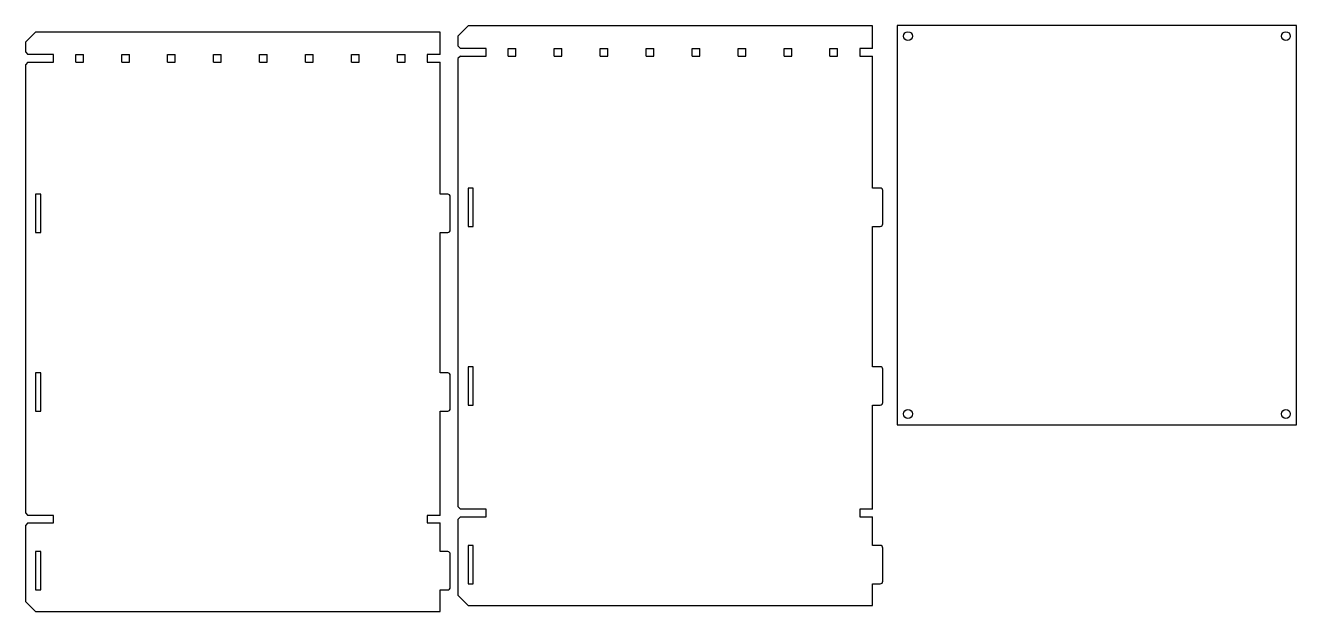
# Model space of a CAD drawing. Header units: inches. Extents: x -144 to 693, y -254 to -25.
# Drawn here: x 194.9 to 692.7, y -254.4 to -24.8 of the extents above; entities that cross this region are included whole.
import ezdxf

# ---------------------------------------------------------------- set-up
doc = ezdxf.new("R2010")
doc.units = ezdxf.units.IN
doc.header["$MEASUREMENT"] = 0
doc.layers.add('Layer 1', color=7, linetype='Continuous')

# ---------------------------------------------------------------- blocks, each defined once
blk = doc.blocks.new('block 176')
at = {"layer": 'Layer 1', "color": 7, "lineweight": 25, "true_color": 0xffffff}
blk.add_lwpolyline([(340.56, -36.2), (343.56, -36.2)], dxfattribs=at)
blk = doc.blocks.new('block 177')
at = {"layer": 'Layer 1', "color": 7, "lineweight": 25, "true_color": 0xffffff}
blk.add_lwpolyline([(340.56, -39.2), (340.56, -36.2)], dxfattribs=at)
blk = doc.blocks.new('block 178')
at = {"layer": 'Layer 1', "color": 7, "lineweight": 25, "true_color": 0xffffff}
blk.add_lwpolyline([(340.56, -39.2), (343.56, -39.2)], dxfattribs=at)
blk = doc.blocks.new('block 179')
at = {"layer": 'Layer 1', "color": 7, "lineweight": 25, "true_color": 0xffffff}
blk.add_lwpolyline([(343.56, -39.2), (343.56, -36.2)], dxfattribs=at)
blk = doc.blocks.new('block 180')
at = {"layer": 'Layer 1', "color": 7, "lineweight": 25, "true_color": 0xffffff}
blk.add_lwpolyline([(304.56, -36.2), (307.56, -36.2)], dxfattribs=at)
blk = doc.blocks.new('block 181')
at = {"layer": 'Layer 1', "color": 7, "lineweight": 25, "true_color": 0xffffff}
blk.add_lwpolyline([(304.56, -39.2), (304.56, -36.2)], dxfattribs=at)
blk = doc.blocks.new('block 182')
at = {"layer": 'Layer 1', "color": 7, "lineweight": 25, "true_color": 0xffffff}
blk.add_lwpolyline([(304.56, -39.2), (307.56, -39.2)], dxfattribs=at)
blk = doc.blocks.new('block 183')
at = {"layer": 'Layer 1', "color": 7, "lineweight": 25, "true_color": 0xffffff}
blk.add_lwpolyline([(307.56, -39.2), (307.56, -36.2)], dxfattribs=at)
blk = doc.blocks.new('block 184')
at = {"layer": 'Layer 1', "color": 7, "lineweight": 25, "true_color": 0xffffff}
blk.add_lwpolyline([(268.56, -36.2), (271.56, -36.2)], dxfattribs=at)
blk = doc.blocks.new('block 185')
at = {"layer": 'Layer 1', "color": 7, "lineweight": 25, "true_color": 0xffffff}
blk.add_lwpolyline([(268.56, -39.2), (268.56, -36.2)], dxfattribs=at)
blk = doc.blocks.new('block 186')
at = {"layer": 'Layer 1', "color": 7, "lineweight": 25, "true_color": 0xffffff}
blk.add_lwpolyline([(268.56, -39.2), (271.56, -39.2)], dxfattribs=at)
blk = doc.blocks.new('block 187')
at = {"layer": 'Layer 1', "color": 7, "lineweight": 25, "true_color": 0xffffff}
blk.add_lwpolyline([(271.56, -39.2), (271.56, -36.2)], dxfattribs=at)
blk = doc.blocks.new('block 188')
at = {"layer": 'Layer 1', "color": 7, "lineweight": 25, "true_color": 0xffffff}
blk.add_lwpolyline([(232.56, -36.2), (235.56, -36.2)], dxfattribs=at)
blk = doc.blocks.new('block 189')
at = {"layer": 'Layer 1', "color": 7, "lineweight": 25, "true_color": 0xffffff}
blk.add_lwpolyline([(232.56, -39.2), (232.56, -36.2)], dxfattribs=at)
blk = doc.blocks.new('block 190')
at = {"layer": 'Layer 1', "color": 7, "lineweight": 25, "true_color": 0xffffff}
blk.add_lwpolyline([(232.56, -39.2), (235.56, -39.2)], dxfattribs=at)
blk = doc.blocks.new('block 191')
at = {"layer": 'Layer 1', "color": 7, "lineweight": 25, "true_color": 0xffffff}
blk.add_lwpolyline([(235.56, -39.2), (235.56, -36.2)], dxfattribs=at)
blk = doc.blocks.new('block 192')
at = {"layer": 'Layer 1', "color": 7, "lineweight": 25, "true_color": 0xffffff}
blk.add_lwpolyline([(198.86, -90.9), (198.86, -105.9)], dxfattribs=at)
blk = doc.blocks.new('block 193')
at = {"layer": 'Layer 1', "color": 7, "lineweight": 25, "true_color": 0xffffff}
blk.add_lwpolyline([(198.86, -105.9), (200.86, -105.9)], dxfattribs=at)
blk = doc.blocks.new('block 194')
at = {"layer": 'Layer 1', "color": 7, "lineweight": 25, "true_color": 0xffffff}
blk.add_lwpolyline([(200.86, -105.9), (200.86, -90.9)], dxfattribs=at)
blk = doc.blocks.new('block 195')
at = {"layer": 'Layer 1', "color": 7, "lineweight": 25, "true_color": 0xffffff}
blk.add_lwpolyline([(200.86, -90.9), (198.86, -90.9)], dxfattribs=at)
blk = doc.blocks.new('block 196')
at = {"layer": 'Layer 1', "color": 7, "lineweight": 25, "true_color": 0xffffff}
blk.add_lwpolyline([(198.86, -230.9), (198.86, -245.9)], dxfattribs=at)
blk = doc.blocks.new('block 197')
at = {"layer": 'Layer 1', "color": 7, "lineweight": 25, "true_color": 0xffffff}
blk.add_lwpolyline([(198.86, -245.9), (200.86, -245.9)], dxfattribs=at)
blk = doc.blocks.new('block 198')
at = {"layer": 'Layer 1', "color": 7, "lineweight": 25, "true_color": 0xffffff}
blk.add_lwpolyline([(200.86, -245.9), (200.86, -230.9)], dxfattribs=at)
blk = doc.blocks.new('block 199')
at = {"layer": 'Layer 1', "color": 7, "lineweight": 25, "true_color": 0xffffff}
blk.add_lwpolyline([(200.86, -230.9), (198.86, -230.9)], dxfattribs=at)
blk = doc.blocks.new('block 200')
at = {"layer": 'Layer 1', "color": 7, "lineweight": 25, "true_color": 0xffffff}
blk.add_lwpolyline([(198.86, -160.9), (198.86, -175.9)], dxfattribs=at)
blk = doc.blocks.new('block 201')
at = {"layer": 'Layer 1', "color": 7, "lineweight": 25, "true_color": 0xffffff}
blk.add_lwpolyline([(198.86, -175.9), (200.86, -175.9)], dxfattribs=at)
blk = doc.blocks.new('block 202')
at = {"layer": 'Layer 1', "color": 7, "lineweight": 25, "true_color": 0xffffff}
blk.add_lwpolyline([(200.86, -175.9), (200.86, -160.9)], dxfattribs=at)
blk = doc.blocks.new('block 203')
at = {"layer": 'Layer 1', "color": 7, "lineweight": 25, "true_color": 0xffffff}
blk.add_lwpolyline([(200.86, -160.9), (198.86, -160.9)], dxfattribs=at)
blk = doc.blocks.new('block 204')
at = {"layer": 'Layer 1', "color": 7, "lineweight": 25, "true_color": 0xffffff}
blk.add_lwpolyline([(357.26, -36.2), (357.26, -27.4)], dxfattribs=at)
blk = doc.blocks.new('block 205')
at = {"layer": 'Layer 1', "color": 7, "lineweight": 25, "true_color": 0xffffff}
blk.add_lwpolyline([(357.26, -36.2), (352.26, -36.2)], dxfattribs=at)
blk = doc.blocks.new('block 206')
at = {"layer": 'Layer 1', "color": 7, "lineweight": 25, "true_color": 0xffffff}
blk.add_lwpolyline([(352.26, -36.2), (352.26, -39.2)], dxfattribs=at)
blk = doc.blocks.new('block 207')
at = {"layer": 'Layer 1', "color": 7, "lineweight": 25, "true_color": 0xffffff}
blk.add_lwpolyline([(352.26, -39.2), (357.26, -39.2)], dxfattribs=at)
blk = doc.blocks.new('block 208')
at = {"layer": 'Layer 1', "color": 7, "lineweight": 25, "true_color": 0xffffff}
blk.add_lwpolyline([(357.26, -90.9), (357.26, -39.2)], dxfattribs=at)
blk = doc.blocks.new('block 209')
at = {"layer": 'Layer 1', "color": 7, "lineweight": 25, "true_color": 0xffffff}
blk.add_lwpolyline([(360.26, -90.9), (357.26, -90.9)], dxfattribs=at)
blk = doc.blocks.new('block 210')
at = {"layer": 'Layer 1', "color": 7, "lineweight": 25, "true_color": 0xffffff}
blk.add_open_spline([(361.26, -91.9), (361.26, -91.35), (360.81, -90.9), (360.26, -90.9)], degree=3, dxfattribs=at)
blk = doc.blocks.new('block 211')
at = {"layer": 'Layer 1', "color": 7, "lineweight": 25, "true_color": 0xffffff}
blk.add_lwpolyline([(361.26, -104.9), (361.26, -91.9)], dxfattribs=at)
blk = doc.blocks.new('block 212')
at = {"layer": 'Layer 1', "color": 7, "lineweight": 25, "true_color": 0xffffff}
blk.add_open_spline([(360.26, -105.9), (360.81, -105.9), (361.26, -105.45), (361.26, -104.9)], degree=3, dxfattribs=at)
blk = doc.blocks.new('block 213')
at = {"layer": 'Layer 1', "color": 7, "lineweight": 25, "true_color": 0xffffff}
blk.add_lwpolyline([(357.26, -105.9), (360.26, -105.9)], dxfattribs=at)
blk = doc.blocks.new('block 214')
at = {"layer": 'Layer 1', "color": 7, "lineweight": 25, "true_color": 0xffffff}
blk.add_lwpolyline([(357.26, -160.9), (357.26, -105.9)], dxfattribs=at)
blk = doc.blocks.new('block 215')
at = {"layer": 'Layer 1', "color": 7, "lineweight": 25, "true_color": 0xffffff}
blk.add_lwpolyline([(360.26, -160.9), (357.26, -160.9)], dxfattribs=at)
blk = doc.blocks.new('block 216')
at = {"layer": 'Layer 1', "color": 7, "lineweight": 25, "true_color": 0xffffff}
blk.add_open_spline([(361.26, -161.9), (361.26, -161.35), (360.81, -160.9), (360.26, -160.9)], degree=3, dxfattribs=at)
blk = doc.blocks.new('block 217')
at = {"layer": 'Layer 1', "color": 7, "lineweight": 25, "true_color": 0xffffff}
blk.add_lwpolyline([(361.26, -174.9), (361.26, -161.9)], dxfattribs=at)
blk = doc.blocks.new('block 218')
at = {"layer": 'Layer 1', "color": 7, "lineweight": 25, "true_color": 0xffffff}
blk.add_open_spline([(360.26, -175.9), (360.81, -175.9), (361.26, -175.45), (361.26, -174.9)], degree=3, dxfattribs=at)
blk = doc.blocks.new('block 219')
at = {"layer": 'Layer 1', "color": 7, "lineweight": 25, "true_color": 0xffffff}
blk.add_lwpolyline([(357.26, -175.9), (360.26, -175.9)], dxfattribs=at)
blk = doc.blocks.new('block 220')
at = {"layer": 'Layer 1', "color": 7, "lineweight": 25, "true_color": 0xffffff}
blk.add_lwpolyline([(357.26, -216.7), (357.26, -175.9)], dxfattribs=at)
blk = doc.blocks.new('block 221')
at = {"layer": 'Layer 1', "color": 7, "lineweight": 25, "true_color": 0xffffff}
blk.add_lwpolyline([(357.26, -216.7), (352.26, -216.7)], dxfattribs=at)
blk = doc.blocks.new('block 222')
at = {"layer": 'Layer 1', "color": 7, "lineweight": 25, "true_color": 0xffffff}
blk.add_lwpolyline([(352.26, -216.7), (352.26, -219.7)], dxfattribs=at)
blk = doc.blocks.new('block 223')
at = {"layer": 'Layer 1', "color": 7, "lineweight": 25, "true_color": 0xffffff}
blk.add_lwpolyline([(352.26, -219.7), (357.26, -219.7)], dxfattribs=at)
blk = doc.blocks.new('block 224')
at = {"layer": 'Layer 1', "color": 7, "lineweight": 25, "true_color": 0xffffff}
blk.add_lwpolyline([(357.26, -230.9), (357.26, -219.7)], dxfattribs=at)
blk = doc.blocks.new('block 225')
at = {"layer": 'Layer 1', "color": 7, "lineweight": 25, "true_color": 0xffffff}
blk.add_lwpolyline([(360.26, -230.9), (357.26, -230.9)], dxfattribs=at)
blk = doc.blocks.new('block 226')
at = {"layer": 'Layer 1', "color": 7, "lineweight": 25, "true_color": 0xffffff}
blk.add_open_spline([(361.26, -231.9), (361.26, -231.35), (360.81, -230.9), (360.26, -230.9)], degree=3, dxfattribs=at)
blk = doc.blocks.new('block 227')
at = {"layer": 'Layer 1', "color": 7, "lineweight": 25, "true_color": 0xffffff}
blk.add_lwpolyline([(361.26, -244.9), (361.26, -231.9)], dxfattribs=at)
blk = doc.blocks.new('block 228')
at = {"layer": 'Layer 1', "color": 7, "lineweight": 25, "true_color": 0xffffff}
blk.add_open_spline([(360.26, -245.9), (360.81, -245.9), (361.26, -245.45), (361.26, -244.9)], degree=3, dxfattribs=at)
blk = doc.blocks.new('block 229')
at = {"layer": 'Layer 1', "color": 7, "lineweight": 25, "true_color": 0xffffff}
blk.add_lwpolyline([(357.26, -245.9), (360.26, -245.9)], dxfattribs=at)
blk = doc.blocks.new('block 230')
at = {"layer": 'Layer 1', "color": 7, "lineweight": 25, "true_color": 0xffffff}
blk.add_lwpolyline([(357.26, -254.4), (357.26, -245.9)], dxfattribs=at)
blk = doc.blocks.new('block 231')
at = {"layer": 'Layer 1', "color": 7, "lineweight": 25, "true_color": 0xffffff}
blk.add_lwpolyline([(198.86, -254.4), (357.26, -254.4)], dxfattribs=at)
blk = doc.blocks.new('block 232')
at = {"layer": 'Layer 1', "color": 7, "lineweight": 25, "true_color": 0xffffff}
blk.add_lwpolyline([(194.86, -250.4), (198.86, -254.4)], dxfattribs=at)
blk = doc.blocks.new('block 233')
at = {"layer": 'Layer 1', "color": 7, "lineweight": 25, "true_color": 0xffffff}
blk.add_lwpolyline([(194.86, -220.7), (194.86, -250.4)], dxfattribs=at)
blk = doc.blocks.new('block 234')
at = {"layer": 'Layer 1', "color": 7, "lineweight": 25, "true_color": 0xffffff}
blk.add_lwpolyline([(195.86, -219.7), (194.86, -220.7)], dxfattribs=at)
blk = doc.blocks.new('block 235')
at = {"layer": 'Layer 1', "color": 7, "lineweight": 25, "true_color": 0xffffff}
blk.add_lwpolyline([(195.86, -219.7), (205.86, -219.7)], dxfattribs=at)
blk = doc.blocks.new('block 236')
at = {"layer": 'Layer 1', "color": 7, "lineweight": 25, "true_color": 0xffffff}
blk.add_lwpolyline([(205.86, -219.7), (205.86, -216.7)], dxfattribs=at)
blk = doc.blocks.new('block 237')
at = {"layer": 'Layer 1', "color": 7, "lineweight": 25, "true_color": 0xffffff}
blk.add_lwpolyline([(205.86, -216.7), (195.86, -216.7)], dxfattribs=at)
blk = doc.blocks.new('block 238')
at = {"layer": 'Layer 1', "color": 7, "lineweight": 25, "true_color": 0xffffff}
blk.add_lwpolyline([(194.86, -215.7), (195.86, -216.7)], dxfattribs=at)
blk = doc.blocks.new('block 239')
at = {"layer": 'Layer 1', "color": 7, "lineweight": 25, "true_color": 0xffffff}
blk.add_lwpolyline([(194.86, -40.2), (194.86, -215.7)], dxfattribs=at)
blk = doc.blocks.new('block 240')
at = {"layer": 'Layer 1', "color": 7, "lineweight": 25, "true_color": 0xffffff}
blk.add_lwpolyline([(195.86, -39.2), (194.86, -40.2)], dxfattribs=at)
blk = doc.blocks.new('block 241')
at = {"layer": 'Layer 1', "color": 7, "lineweight": 25, "true_color": 0xffffff}
blk.add_lwpolyline([(195.86, -39.2), (205.86, -39.2)], dxfattribs=at)
blk = doc.blocks.new('block 242')
at = {"layer": 'Layer 1', "color": 7, "lineweight": 25, "true_color": 0xffffff}
blk.add_lwpolyline([(205.86, -39.2), (205.86, -36.2)], dxfattribs=at)
blk = doc.blocks.new('block 243')
at = {"layer": 'Layer 1', "color": 7, "lineweight": 25, "true_color": 0xffffff}
blk.add_lwpolyline([(205.86, -36.2), (195.86, -36.2)], dxfattribs=at)
blk = doc.blocks.new('block 244')
at = {"layer": 'Layer 1', "color": 7, "lineweight": 25, "true_color": 0xffffff}
blk.add_lwpolyline([(194.86, -35.2), (195.86, -36.2)], dxfattribs=at)
blk = doc.blocks.new('block 245')
at = {"layer": 'Layer 1', "color": 7, "lineweight": 25, "true_color": 0xffffff}
blk.add_lwpolyline([(194.86, -31.4), (194.86, -35.2)], dxfattribs=at)
blk = doc.blocks.new('block 246')
at = {"layer": 'Layer 1', "color": 7, "lineweight": 25, "true_color": 0xffffff}
blk.add_lwpolyline([(198.86, -27.4), (194.86, -31.4)], dxfattribs=at)
blk = doc.blocks.new('block 247')
at = {"layer": 'Layer 1', "color": 7, "lineweight": 25, "true_color": 0xffffff}
blk.add_lwpolyline([(357.26, -27.4), (198.86, -27.4)], dxfattribs=at)
blk = doc.blocks.new('block 248')
at = {"layer": 'Layer 1', "color": 7, "lineweight": 25, "true_color": 0xffffff}
blk.add_lwpolyline([(214.56, -36.2), (217.56, -36.2)], dxfattribs=at)
blk = doc.blocks.new('block 249')
at = {"layer": 'Layer 1', "color": 7, "lineweight": 25, "true_color": 0xffffff}
blk.add_lwpolyline([(214.56, -39.2), (214.56, -36.2)], dxfattribs=at)
blk = doc.blocks.new('block 250')
at = {"layer": 'Layer 1', "color": 7, "lineweight": 25, "true_color": 0xffffff}
blk.add_lwpolyline([(214.56, -39.2), (217.56, -39.2)], dxfattribs=at)
blk = doc.blocks.new('block 251')
at = {"layer": 'Layer 1', "color": 7, "lineweight": 25, "true_color": 0xffffff}
blk.add_lwpolyline([(217.56, -39.2), (217.56, -36.2)], dxfattribs=at)
blk = doc.blocks.new('block 252')
at = {"layer": 'Layer 1', "color": 7, "lineweight": 25, "true_color": 0xffffff}
blk.add_lwpolyline([(250.56, -36.2), (253.56, -36.2)], dxfattribs=at)
blk = doc.blocks.new('block 253')
at = {"layer": 'Layer 1', "color": 7, "lineweight": 25, "true_color": 0xffffff}
blk.add_lwpolyline([(250.56, -39.2), (250.56, -36.2)], dxfattribs=at)
blk = doc.blocks.new('block 254')
at = {"layer": 'Layer 1', "color": 7, "lineweight": 25, "true_color": 0xffffff}
blk.add_lwpolyline([(250.56, -39.2), (253.56, -39.2)], dxfattribs=at)
blk = doc.blocks.new('block 255')
at = {"layer": 'Layer 1', "color": 7, "lineweight": 25, "true_color": 0xffffff}
blk.add_lwpolyline([(253.56, -39.2), (253.56, -36.2)], dxfattribs=at)
blk = doc.blocks.new('block 256')
at = {"layer": 'Layer 1', "color": 7, "lineweight": 25, "true_color": 0xffffff}
blk.add_lwpolyline([(286.56, -36.2), (289.56, -36.2)], dxfattribs=at)
blk = doc.blocks.new('block 257')
at = {"layer": 'Layer 1', "color": 7, "lineweight": 25, "true_color": 0xffffff}
blk.add_lwpolyline([(286.56, -39.2), (286.56, -36.2)], dxfattribs=at)
blk = doc.blocks.new('block 258')
at = {"layer": 'Layer 1', "color": 7, "lineweight": 25, "true_color": 0xffffff}
blk.add_lwpolyline([(286.56, -39.2), (289.56, -39.2)], dxfattribs=at)
blk = doc.blocks.new('block 259')
at = {"layer": 'Layer 1', "color": 7, "lineweight": 25, "true_color": 0xffffff}
blk.add_lwpolyline([(289.56, -39.2), (289.56, -36.2)], dxfattribs=at)
blk = doc.blocks.new('block 260')
at = {"layer": 'Layer 1', "color": 7, "lineweight": 25, "true_color": 0xffffff}
blk.add_lwpolyline([(322.56, -36.2), (325.56, -36.2)], dxfattribs=at)
blk = doc.blocks.new('block 261')
at = {"layer": 'Layer 1', "color": 7, "lineweight": 25, "true_color": 0xffffff}
blk.add_lwpolyline([(322.56, -39.2), (322.56, -36.2)], dxfattribs=at)
blk = doc.blocks.new('block 262')
at = {"layer": 'Layer 1', "color": 7, "lineweight": 25, "true_color": 0xffffff}
blk.add_lwpolyline([(322.56, -39.2), (325.56, -39.2)], dxfattribs=at)
blk = doc.blocks.new('block 263')
at = {"layer": 'Layer 1', "color": 7, "lineweight": 25, "true_color": 0xffffff}
blk.add_lwpolyline([(325.56, -39.2), (325.56, -36.2)], dxfattribs=at)
blk = doc.blocks.new('block 175')
at = {"layer": 'Layer 1'}
for name in ['block 246', 'block 247', 'block 204', 'block 245', 'block 244', 'block 240', 'block 243', 'block 241', 'block 242', 'block 248', 'block 249', 'block 250', 'block 251', 'block 188', 'block 189', 'block 190', 'block 191', 'block 252', 'block 253', 'block 254', 'block 255', 'block 184', 'block 185', 'block 186', 'block 187', 'block 256', 'block 257', 'block 258', 'block 259', 'block 180', 'block 181', 'block 182', 'block 183', 'block 260', 'block 261', 'block 262', 'block 263', 'block 176', 'block 177', 'block 178', 'block 179', 'block 205', 'block 206', 'block 207', 'block 208', 'block 239', 'block 192', 'block 195', 'block 194', 'block 209', 'block 210', 'block 211', 'block 193', 'block 213', 'block 214', 'block 212', 'block 200', 'block 203', 'block 202', 'block 215', 'block 216', 'block 217', 'block 201', 'block 219', 'block 220', 'block 218', 'block 238', 'block 237', 'block 236', 'block 221', 'block 222', 'block 234', 'block 233', 'block 235', 'block 223', 'block 224', 'block 196', 'block 199', 'block 198', 'block 225', 'block 226', 'block 227', 'block 197', 'block 229', 'block 230', 'block 228', 'block 232', 'block 231']:
    blk.add_blockref(name, (0, 0), dxfattribs=at)
blk = doc.blocks.new('block 265')
at = {"layer": 'Layer 1', "color": 7, "lineweight": 25, "true_color": 0xffffff}
blk.add_lwpolyline([(509.96, -33.8), (512.96, -33.8)], dxfattribs=at)
blk = doc.blocks.new('block 266')
at = {"layer": 'Layer 1', "color": 7, "lineweight": 25, "true_color": 0xffffff}
blk.add_lwpolyline([(509.96, -36.8), (509.96, -33.8)], dxfattribs=at)
blk = doc.blocks.new('block 267')
at = {"layer": 'Layer 1', "color": 7, "lineweight": 25, "true_color": 0xffffff}
blk.add_lwpolyline([(509.96, -36.8), (512.96, -36.8)], dxfattribs=at)
blk = doc.blocks.new('block 268')
at = {"layer": 'Layer 1', "color": 7, "lineweight": 25, "true_color": 0xffffff}
blk.add_lwpolyline([(512.96, -36.8), (512.96, -33.8)], dxfattribs=at)
blk = doc.blocks.new('block 269')
at = {"layer": 'Layer 1', "color": 7, "lineweight": 25, "true_color": 0xffffff}
blk.add_lwpolyline([(473.96, -33.8), (476.96, -33.8)], dxfattribs=at)
blk = doc.blocks.new('block 270')
at = {"layer": 'Layer 1', "color": 7, "lineweight": 25, "true_color": 0xffffff}
blk.add_lwpolyline([(473.96, -36.8), (473.96, -33.8)], dxfattribs=at)
blk = doc.blocks.new('block 271')
at = {"layer": 'Layer 1', "color": 7, "lineweight": 25, "true_color": 0xffffff}
blk.add_lwpolyline([(473.96, -36.8), (476.96, -36.8)], dxfattribs=at)
blk = doc.blocks.new('block 272')
at = {"layer": 'Layer 1', "color": 7, "lineweight": 25, "true_color": 0xffffff}
blk.add_lwpolyline([(476.96, -36.8), (476.96, -33.8)], dxfattribs=at)
blk = doc.blocks.new('block 273')
at = {"layer": 'Layer 1', "color": 7, "lineweight": 25, "true_color": 0xffffff}
blk.add_lwpolyline([(437.96, -33.8), (440.96, -33.8)], dxfattribs=at)
blk = doc.blocks.new('block 274')
at = {"layer": 'Layer 1', "color": 7, "lineweight": 25, "true_color": 0xffffff}
blk.add_lwpolyline([(437.96, -36.8), (437.96, -33.8)], dxfattribs=at)
blk = doc.blocks.new('block 275')
at = {"layer": 'Layer 1', "color": 7, "lineweight": 25, "true_color": 0xffffff}
blk.add_lwpolyline([(437.96, -36.8), (440.96, -36.8)], dxfattribs=at)
blk = doc.blocks.new('block 276')
at = {"layer": 'Layer 1', "color": 7, "lineweight": 25, "true_color": 0xffffff}
blk.add_lwpolyline([(440.96, -36.8), (440.96, -33.8)], dxfattribs=at)
blk = doc.blocks.new('block 277')
at = {"layer": 'Layer 1', "color": 7, "lineweight": 25, "true_color": 0xffffff}
blk.add_lwpolyline([(401.96, -33.8), (404.96, -33.8)], dxfattribs=at)
blk = doc.blocks.new('block 278')
at = {"layer": 'Layer 1', "color": 7, "lineweight": 25, "true_color": 0xffffff}
blk.add_lwpolyline([(401.96, -36.8), (401.96, -33.8)], dxfattribs=at)
blk = doc.blocks.new('block 279')
at = {"layer": 'Layer 1', "color": 7, "lineweight": 25, "true_color": 0xffffff}
blk.add_lwpolyline([(401.96, -36.8), (404.96, -36.8)], dxfattribs=at)
blk = doc.blocks.new('block 280')
at = {"layer": 'Layer 1', "color": 7, "lineweight": 25, "true_color": 0xffffff}
blk.add_lwpolyline([(404.96, -36.8), (404.96, -33.8)], dxfattribs=at)
blk = doc.blocks.new('block 281')
at = {"layer": 'Layer 1', "color": 7, "lineweight": 25, "true_color": 0xffffff}
blk.add_lwpolyline([(368.26, -88.5), (368.26, -103.5)], dxfattribs=at)
blk = doc.blocks.new('block 282')
at = {"layer": 'Layer 1', "color": 7, "lineweight": 25, "true_color": 0xffffff}
blk.add_lwpolyline([(368.26, -103.5), (370.26, -103.5)], dxfattribs=at)
blk = doc.blocks.new('block 283')
at = {"layer": 'Layer 1', "color": 7, "lineweight": 25, "true_color": 0xffffff}
blk.add_lwpolyline([(370.26, -103.5), (370.26, -88.5)], dxfattribs=at)
blk = doc.blocks.new('block 284')
at = {"layer": 'Layer 1', "color": 7, "lineweight": 25, "true_color": 0xffffff}
blk.add_lwpolyline([(370.26, -88.5), (368.26, -88.5)], dxfattribs=at)
blk = doc.blocks.new('block 285')
at = {"layer": 'Layer 1', "color": 7, "lineweight": 25, "true_color": 0xffffff}
blk.add_lwpolyline([(368.26, -228.5), (368.26, -243.5)], dxfattribs=at)
blk = doc.blocks.new('block 286')
at = {"layer": 'Layer 1', "color": 7, "lineweight": 25, "true_color": 0xffffff}
blk.add_lwpolyline([(368.26, -243.5), (370.26, -243.5)], dxfattribs=at)
blk = doc.blocks.new('block 287')
at = {"layer": 'Layer 1', "color": 7, "lineweight": 25, "true_color": 0xffffff}
blk.add_lwpolyline([(370.26, -243.5), (370.26, -228.5)], dxfattribs=at)
blk = doc.blocks.new('block 288')
at = {"layer": 'Layer 1', "color": 7, "lineweight": 25, "true_color": 0xffffff}
blk.add_lwpolyline([(370.26, -228.5), (368.26, -228.5)], dxfattribs=at)
blk = doc.blocks.new('block 289')
at = {"layer": 'Layer 1', "color": 7, "lineweight": 25, "true_color": 0xffffff}
blk.add_lwpolyline([(368.26, -158.5), (368.26, -173.5)], dxfattribs=at)
blk = doc.blocks.new('block 290')
at = {"layer": 'Layer 1', "color": 7, "lineweight": 25, "true_color": 0xffffff}
blk.add_lwpolyline([(368.26, -173.5), (370.26, -173.5)], dxfattribs=at)
blk = doc.blocks.new('block 291')
at = {"layer": 'Layer 1', "color": 7, "lineweight": 25, "true_color": 0xffffff}
blk.add_lwpolyline([(370.26, -173.5), (370.26, -158.5)], dxfattribs=at)
blk = doc.blocks.new('block 292')
at = {"layer": 'Layer 1', "color": 7, "lineweight": 25, "true_color": 0xffffff}
blk.add_lwpolyline([(370.26, -158.5), (368.26, -158.5)], dxfattribs=at)
blk = doc.blocks.new('block 293')
at = {"layer": 'Layer 1', "color": 7, "lineweight": 25, "true_color": 0xffffff}
blk.add_lwpolyline([(526.66, -33.8), (526.66, -25)], dxfattribs=at)
blk = doc.blocks.new('block 294')
at = {"layer": 'Layer 1', "color": 7, "lineweight": 25, "true_color": 0xffffff}
blk.add_lwpolyline([(526.66, -33.8), (521.66, -33.8)], dxfattribs=at)
blk = doc.blocks.new('block 295')
at = {"layer": 'Layer 1', "color": 7, "lineweight": 25, "true_color": 0xffffff}
blk.add_lwpolyline([(521.66, -33.8), (521.66, -36.8)], dxfattribs=at)
blk = doc.blocks.new('block 296')
at = {"layer": 'Layer 1', "color": 7, "lineweight": 25, "true_color": 0xffffff}
blk.add_lwpolyline([(521.66, -36.8), (526.66, -36.8)], dxfattribs=at)
blk = doc.blocks.new('block 297')
at = {"layer": 'Layer 1', "color": 7, "lineweight": 25, "true_color": 0xffffff}
blk.add_lwpolyline([(526.66, -88.5), (526.66, -36.8)], dxfattribs=at)
blk = doc.blocks.new('block 298')
at = {"layer": 'Layer 1', "color": 7, "lineweight": 25, "true_color": 0xffffff}
blk.add_lwpolyline([(529.66, -88.5), (526.66, -88.5)], dxfattribs=at)
blk = doc.blocks.new('block 299')
at = {"layer": 'Layer 1', "color": 7, "lineweight": 25, "true_color": 0xffffff}
blk.add_open_spline([(530.66, -89.5), (530.66, -88.95), (530.22, -88.5), (529.66, -88.5)], degree=3, dxfattribs=at)
blk = doc.blocks.new('block 300')
at = {"layer": 'Layer 1', "color": 7, "lineweight": 25, "true_color": 0xffffff}
blk.add_lwpolyline([(530.66, -102.5), (530.66, -89.5)], dxfattribs=at)
blk = doc.blocks.new('block 301')
at = {"layer": 'Layer 1', "color": 7, "lineweight": 25, "true_color": 0xffffff}
blk.add_open_spline([(529.66, -103.5), (530.22, -103.5), (530.66, -103.05), (530.66, -102.5)], degree=3, dxfattribs=at)
blk = doc.blocks.new('block 302')
at = {"layer": 'Layer 1', "color": 7, "lineweight": 25, "true_color": 0xffffff}
blk.add_lwpolyline([(526.66, -103.5), (529.66, -103.5)], dxfattribs=at)
blk = doc.blocks.new('block 303')
at = {"layer": 'Layer 1', "color": 7, "lineweight": 25, "true_color": 0xffffff}
blk.add_lwpolyline([(526.66, -158.5), (526.66, -103.5)], dxfattribs=at)
blk = doc.blocks.new('block 304')
at = {"layer": 'Layer 1', "color": 7, "lineweight": 25, "true_color": 0xffffff}
blk.add_lwpolyline([(529.66, -158.5), (526.66, -158.5)], dxfattribs=at)
blk = doc.blocks.new('block 305')
at = {"layer": 'Layer 1', "color": 7, "lineweight": 25, "true_color": 0xffffff}
blk.add_open_spline([(530.66, -159.5), (530.66, -158.95), (530.22, -158.5), (529.66, -158.5)], degree=3, dxfattribs=at)
blk = doc.blocks.new('block 306')
at = {"layer": 'Layer 1', "color": 7, "lineweight": 25, "true_color": 0xffffff}
blk.add_lwpolyline([(530.66, -172.5), (530.66, -159.5)], dxfattribs=at)
blk = doc.blocks.new('block 307')
at = {"layer": 'Layer 1', "color": 7, "lineweight": 25, "true_color": 0xffffff}
blk.add_open_spline([(529.66, -173.5), (530.22, -173.5), (530.66, -173.05), (530.66, -172.5)], degree=3, dxfattribs=at)
blk = doc.blocks.new('block 308')
at = {"layer": 'Layer 1', "color": 7, "lineweight": 25, "true_color": 0xffffff}
blk.add_lwpolyline([(526.66, -173.5), (529.66, -173.5)], dxfattribs=at)
blk = doc.blocks.new('block 309')
at = {"layer": 'Layer 1', "color": 7, "lineweight": 25, "true_color": 0xffffff}
blk.add_lwpolyline([(526.66, -214.3), (526.66, -173.5)], dxfattribs=at)
blk = doc.blocks.new('block 310')
at = {"layer": 'Layer 1', "color": 7, "lineweight": 25, "true_color": 0xffffff}
blk.add_lwpolyline([(526.66, -214.3), (521.66, -214.3)], dxfattribs=at)
blk = doc.blocks.new('block 311')
at = {"layer": 'Layer 1', "color": 7, "lineweight": 25, "true_color": 0xffffff}
blk.add_lwpolyline([(521.66, -214.3), (521.66, -217.3)], dxfattribs=at)
blk = doc.blocks.new('block 312')
at = {"layer": 'Layer 1', "color": 7, "lineweight": 25, "true_color": 0xffffff}
blk.add_lwpolyline([(521.66, -217.3), (526.66, -217.3)], dxfattribs=at)
blk = doc.blocks.new('block 313')
at = {"layer": 'Layer 1', "color": 7, "lineweight": 25, "true_color": 0xffffff}
blk.add_lwpolyline([(526.66, -228.5), (526.66, -217.3)], dxfattribs=at)
blk = doc.blocks.new('block 314')
at = {"layer": 'Layer 1', "color": 7, "lineweight": 25, "true_color": 0xffffff}
blk.add_lwpolyline([(529.66, -228.5), (526.66, -228.5)], dxfattribs=at)
blk = doc.blocks.new('block 315')
at = {"layer": 'Layer 1', "color": 7, "lineweight": 25, "true_color": 0xffffff}
blk.add_open_spline([(530.66, -229.5), (530.66, -228.95), (530.22, -228.5), (529.66, -228.5)], degree=3, dxfattribs=at)
blk = doc.blocks.new('block 316')
at = {"layer": 'Layer 1', "color": 7, "lineweight": 25, "true_color": 0xffffff}
blk.add_lwpolyline([(530.66, -242.5), (530.66, -229.5)], dxfattribs=at)
blk = doc.blocks.new('block 317')
at = {"layer": 'Layer 1', "color": 7, "lineweight": 25, "true_color": 0xffffff}
blk.add_open_spline([(529.66, -243.5), (530.22, -243.5), (530.66, -243.05), (530.66, -242.5)], degree=3, dxfattribs=at)
blk = doc.blocks.new('block 318')
at = {"layer": 'Layer 1', "color": 7, "lineweight": 25, "true_color": 0xffffff}
blk.add_lwpolyline([(526.66, -243.5), (529.66, -243.5)], dxfattribs=at)
blk = doc.blocks.new('block 319')
at = {"layer": 'Layer 1', "color": 7, "lineweight": 25, "true_color": 0xffffff}
blk.add_lwpolyline([(526.66, -252), (526.66, -243.5)], dxfattribs=at)
blk = doc.blocks.new('block 320')
at = {"layer": 'Layer 1', "color": 7, "lineweight": 25, "true_color": 0xffffff}
blk.add_lwpolyline([(368.26, -252), (526.66, -252)], dxfattribs=at)
blk = doc.blocks.new('block 321')
at = {"layer": 'Layer 1', "color": 7, "lineweight": 25, "true_color": 0xffffff}
blk.add_lwpolyline([(364.26, -248), (368.26, -252)], dxfattribs=at)
blk = doc.blocks.new('block 322')
at = {"layer": 'Layer 1', "color": 7, "lineweight": 25, "true_color": 0xffffff}
blk.add_lwpolyline([(364.26, -218.3), (364.26, -248)], dxfattribs=at)
blk = doc.blocks.new('block 323')
at = {"layer": 'Layer 1', "color": 7, "lineweight": 25, "true_color": 0xffffff}
blk.add_lwpolyline([(365.26, -217.3), (364.26, -218.3)], dxfattribs=at)
blk = doc.blocks.new('block 324')
at = {"layer": 'Layer 1', "color": 7, "lineweight": 25, "true_color": 0xffffff}
blk.add_lwpolyline([(365.26, -217.3), (375.26, -217.3)], dxfattribs=at)
blk = doc.blocks.new('block 325')
at = {"layer": 'Layer 1', "color": 7, "lineweight": 25, "true_color": 0xffffff}
blk.add_lwpolyline([(375.26, -217.3), (375.26, -214.3)], dxfattribs=at)
blk = doc.blocks.new('block 326')
at = {"layer": 'Layer 1', "color": 7, "lineweight": 25, "true_color": 0xffffff}
blk.add_lwpolyline([(375.26, -214.3), (365.26, -214.3)], dxfattribs=at)
blk = doc.blocks.new('block 327')
at = {"layer": 'Layer 1', "color": 7, "lineweight": 25, "true_color": 0xffffff}
blk.add_lwpolyline([(364.26, -213.3), (365.26, -214.3)], dxfattribs=at)
blk = doc.blocks.new('block 328')
at = {"layer": 'Layer 1', "color": 7, "lineweight": 25, "true_color": 0xffffff}
blk.add_lwpolyline([(364.26, -37.8), (364.26, -213.3)], dxfattribs=at)
blk = doc.blocks.new('block 329')
at = {"layer": 'Layer 1', "color": 7, "lineweight": 25, "true_color": 0xffffff}
blk.add_lwpolyline([(365.26, -36.8), (364.26, -37.8)], dxfattribs=at)
blk = doc.blocks.new('block 330')
at = {"layer": 'Layer 1', "color": 7, "lineweight": 25, "true_color": 0xffffff}
blk.add_lwpolyline([(365.26, -36.8), (375.26, -36.8)], dxfattribs=at)
blk = doc.blocks.new('block 331')
at = {"layer": 'Layer 1', "color": 7, "lineweight": 25, "true_color": 0xffffff}
blk.add_lwpolyline([(375.26, -36.8), (375.26, -33.8)], dxfattribs=at)
blk = doc.blocks.new('block 332')
at = {"layer": 'Layer 1', "color": 7, "lineweight": 25, "true_color": 0xffffff}
blk.add_lwpolyline([(375.26, -33.8), (365.26, -33.8)], dxfattribs=at)
blk = doc.blocks.new('block 333')
at = {"layer": 'Layer 1', "color": 7, "lineweight": 25, "true_color": 0xffffff}
blk.add_lwpolyline([(364.26, -32.8), (365.26, -33.8)], dxfattribs=at)
blk = doc.blocks.new('block 334')
at = {"layer": 'Layer 1', "color": 7, "lineweight": 25, "true_color": 0xffffff}
blk.add_lwpolyline([(364.26, -29), (364.26, -32.8)], dxfattribs=at)
blk = doc.blocks.new('block 335')
at = {"layer": 'Layer 1', "color": 7, "lineweight": 25, "true_color": 0xffffff}
blk.add_lwpolyline([(368.26, -25), (364.26, -29)], dxfattribs=at)
blk = doc.blocks.new('block 336')
at = {"layer": 'Layer 1', "color": 7, "lineweight": 25, "true_color": 0xffffff}
blk.add_lwpolyline([(526.66, -25), (368.26, -25)], dxfattribs=at)
blk = doc.blocks.new('block 337')
at = {"layer": 'Layer 1', "color": 7, "lineweight": 25, "true_color": 0xffffff}
blk.add_lwpolyline([(383.96, -33.8), (386.96, -33.8)], dxfattribs=at)
blk = doc.blocks.new('block 338')
at = {"layer": 'Layer 1', "color": 7, "lineweight": 25, "true_color": 0xffffff}
blk.add_lwpolyline([(383.96, -36.8), (383.96, -33.8)], dxfattribs=at)
blk = doc.blocks.new('block 339')
at = {"layer": 'Layer 1', "color": 7, "lineweight": 25, "true_color": 0xffffff}
blk.add_lwpolyline([(383.96, -36.8), (386.96, -36.8)], dxfattribs=at)
blk = doc.blocks.new('block 340')
at = {"layer": 'Layer 1', "color": 7, "lineweight": 25, "true_color": 0xffffff}
blk.add_lwpolyline([(386.96, -36.8), (386.96, -33.8)], dxfattribs=at)
blk = doc.blocks.new('block 341')
at = {"layer": 'Layer 1', "color": 7, "lineweight": 25, "true_color": 0xffffff}
blk.add_lwpolyline([(419.96, -33.8), (422.96, -33.8)], dxfattribs=at)
blk = doc.blocks.new('block 342')
at = {"layer": 'Layer 1', "color": 7, "lineweight": 25, "true_color": 0xffffff}
blk.add_lwpolyline([(419.96, -36.8), (419.96, -33.8)], dxfattribs=at)
blk = doc.blocks.new('block 343')
at = {"layer": 'Layer 1', "color": 7, "lineweight": 25, "true_color": 0xffffff}
blk.add_lwpolyline([(419.96, -36.8), (422.96, -36.8)], dxfattribs=at)
blk = doc.blocks.new('block 344')
at = {"layer": 'Layer 1', "color": 7, "lineweight": 25, "true_color": 0xffffff}
blk.add_lwpolyline([(422.96, -36.8), (422.96, -33.8)], dxfattribs=at)
blk = doc.blocks.new('block 345')
at = {"layer": 'Layer 1', "color": 7, "lineweight": 25, "true_color": 0xffffff}
blk.add_lwpolyline([(455.96, -33.8), (458.96, -33.8)], dxfattribs=at)
blk = doc.blocks.new('block 346')
at = {"layer": 'Layer 1', "color": 7, "lineweight": 25, "true_color": 0xffffff}
blk.add_lwpolyline([(455.96, -36.8), (455.96, -33.8)], dxfattribs=at)
blk = doc.blocks.new('block 347')
at = {"layer": 'Layer 1', "color": 7, "lineweight": 25, "true_color": 0xffffff}
blk.add_lwpolyline([(455.96, -36.8), (458.96, -36.8)], dxfattribs=at)
blk = doc.blocks.new('block 348')
at = {"layer": 'Layer 1', "color": 7, "lineweight": 25, "true_color": 0xffffff}
blk.add_lwpolyline([(458.96, -36.8), (458.96, -33.8)], dxfattribs=at)
blk = doc.blocks.new('block 349')
at = {"layer": 'Layer 1', "color": 7, "lineweight": 25, "true_color": 0xffffff}
blk.add_lwpolyline([(491.96, -33.8), (494.96, -33.8)], dxfattribs=at)
blk = doc.blocks.new('block 350')
at = {"layer": 'Layer 1', "color": 7, "lineweight": 25, "true_color": 0xffffff}
blk.add_lwpolyline([(491.96, -36.8), (491.96, -33.8)], dxfattribs=at)
blk = doc.blocks.new('block 351')
at = {"layer": 'Layer 1', "color": 7, "lineweight": 25, "true_color": 0xffffff}
blk.add_lwpolyline([(491.96, -36.8), (494.96, -36.8)], dxfattribs=at)
blk = doc.blocks.new('block 352')
at = {"layer": 'Layer 1', "color": 7, "lineweight": 25, "true_color": 0xffffff}
blk.add_lwpolyline([(494.96, -36.8), (494.96, -33.8)], dxfattribs=at)
blk = doc.blocks.new('block 264')
at = {"layer": 'Layer 1'}
for name in ['block 335', 'block 334', 'block 336', 'block 293', 'block 333', 'block 332', 'block 331', 'block 337', 'block 338', 'block 340', 'block 277', 'block 278', 'block 280', 'block 341', 'block 342', 'block 344', 'block 273', 'block 274', 'block 276', 'block 345', 'block 346', 'block 348', 'block 269', 'block 270', 'block 272', 'block 349', 'block 350', 'block 352', 'block 265', 'block 266', 'block 268', 'block 294', 'block 295', 'block 329', 'block 328', 'block 330', 'block 339', 'block 279', 'block 343', 'block 275', 'block 347', 'block 271', 'block 351', 'block 267', 'block 296', 'block 297', 'block 281', 'block 284', 'block 283', 'block 298', 'block 299', 'block 300', 'block 282', 'block 302', 'block 303', 'block 301', 'block 289', 'block 292', 'block 291', 'block 304', 'block 305', 'block 306', 'block 290', 'block 308', 'block 309', 'block 307', 'block 327', 'block 323', 'block 322', 'block 326', 'block 324', 'block 325', 'block 310', 'block 311', 'block 312', 'block 313', 'block 285', 'block 288', 'block 287', 'block 314', 'block 315', 'block 316', 'block 286', 'block 318', 'block 319', 'block 317', 'block 321', 'block 320']:
    blk.add_blockref(name, (0, 0), dxfattribs=at)
blk = doc.blocks.new('block 354')
at = {"layer": 'Layer 1', "color": 7, "lineweight": 25, "true_color": 0xffffff}
blk.add_open_spline([(542.26, -29), (542.26, -28.03), (541.48, -27.25), (540.51, -27.25), (539.54, -27.25), (538.76, -28.03), (538.76, -29), (538.76, -29.97), (539.54, -30.75), (540.51, -30.75), (541.48, -30.75), (542.26, -29.97), (542.26, -29), (542.26, -29), (542.26, -29), (542.26, -29)], degree=3, knots=[0, 0, 0, 0, 1, 1, 1, 2, 2, 2, 3, 3, 3, 4, 4, 4, 5, 5, 5, 5], dxfattribs=at)
blk = doc.blocks.new('block 355')
at = {"layer": 'Layer 1', "color": 7, "lineweight": 25, "true_color": 0xffffff}
blk.add_open_spline([(690.26, -29), (690.26, -28.03), (689.48, -27.25), (688.51, -27.25), (687.54, -27.25), (686.76, -28.03), (686.76, -29), (686.76, -29.97), (687.54, -30.75), (688.51, -30.75), (689.48, -30.75), (690.26, -29.97), (690.26, -29), (690.26, -29), (690.26, -29), (690.26, -29)], degree=3, knots=[0, 0, 0, 0, 1, 1, 1, 2, 2, 2, 3, 3, 3, 4, 4, 4, 5, 5, 5, 5], dxfattribs=at)
blk = doc.blocks.new('block 356')
at = {"layer": 'Layer 1', "color": 7, "lineweight": 25, "true_color": 0xffffff}
blk.add_open_spline([(690.26, -177), (690.26, -176.03), (689.48, -175.25), (688.51, -175.25), (687.54, -175.25), (686.76, -176.03), (686.76, -177), (686.76, -177.97), (687.54, -178.75), (688.51, -178.75), (689.48, -178.75), (690.26, -177.97), (690.26, -177), (690.26, -177), (690.26, -177), (690.26, -177)], degree=3, knots=[0, 0, 0, 0, 1, 1, 1, 2, 2, 2, 3, 3, 3, 4, 4, 4, 5, 5, 5, 5], dxfattribs=at)
blk = doc.blocks.new('block 357')
at = {"layer": 'Layer 1', "color": 7, "lineweight": 25, "true_color": 0xffffff}
blk.add_open_spline([(542.26, -177), (542.26, -176.03), (541.48, -175.25), (540.51, -175.25), (539.54, -175.25), (538.76, -176.03), (538.76, -177), (538.76, -177.97), (539.54, -178.75), (540.51, -178.75), (541.48, -178.75), (542.26, -177.97), (542.26, -177), (542.26, -177), (542.26, -177), (542.26, -177)], degree=3, knots=[0, 0, 0, 0, 1, 1, 1, 2, 2, 2, 3, 3, 3, 4, 4, 4, 5, 5, 5, 5], dxfattribs=at)
blk = doc.blocks.new('block 358')
at = {"layer": 'Layer 1', "color": 7, "lineweight": 25, "true_color": 0xffffff}
blk.add_lwpolyline([(692.71, -24.8), (536.31, -24.8)], dxfattribs=at)
blk = doc.blocks.new('block 359')
at = {"layer": 'Layer 1', "color": 7, "lineweight": 25, "true_color": 0xffffff}
blk.add_lwpolyline([(692.71, -181.2), (692.71, -24.8)], dxfattribs=at)
blk = doc.blocks.new('block 360')
at = {"layer": 'Layer 1', "color": 7, "lineweight": 25, "true_color": 0xffffff}
blk.add_lwpolyline([(536.31, -181.2), (692.71, -181.2)], dxfattribs=at)
blk = doc.blocks.new('block 361')
at = {"layer": 'Layer 1', "color": 7, "lineweight": 25, "true_color": 0xffffff}
blk.add_lwpolyline([(536.31, -24.8), (536.31, -181.2)], dxfattribs=at)
blk = doc.blocks.new('block 353')
at = {"layer": 'Layer 1'}
for name in ['block 358', 'block 361', 'block 359', 'block 354', 'block 355', 'block 357', 'block 356', 'block 360']:
    blk.add_blockref(name, (0, 0), dxfattribs=at)

msp = doc.modelspace()

# ---------------------------------------------------------------- block references
at = {"layer": 'Layer 1'}
for name in ['block 353', 'block 175', 'block 264']:
    msp.add_blockref(name, (0, 0), dxfattribs=at)

doc.saveas('drawing.dxf')
